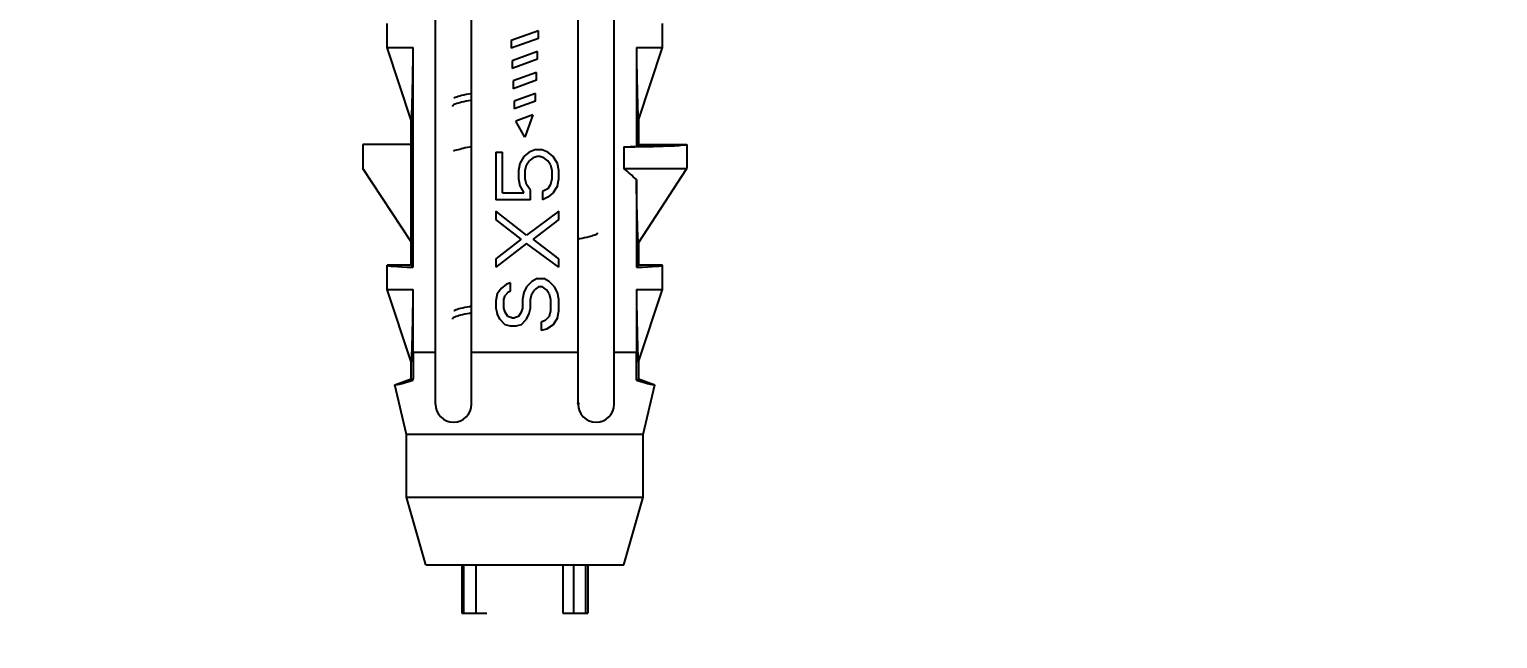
# Model space of a CAD drawing. Header units: inches. Extents: x 1964 to 3446, y -1690 to -1141.
# Drawn here: x 3200.75 to 3231.11, y -1602.63 to -1590.02 of the extents above; entities that cross this region are included whole.
import ezdxf

# ---------------------------------------------------------------- set-up
doc = ezdxf.new("R2010")
doc.units = ezdxf.units.IN
doc.header["$MEASUREMENT"] = 0
doc.layers.get('0').update_dxf_attribs({"linetype": 'CONTINUOUS'})
doc.layers.get('Defpoints').update_dxf_attribs({"linetype": 'CONTINUOUS'})
doc.layers.add('dim', color=3, linetype='CONTINUOUS', lineweight=9)
doc.styles.add('ROMAND', font='romand.shx', dxfattribs={"bigfont": 'gbcbig.shx'})
doc.dimstyles.new('YanXiu', dxfattribs={"dimtxt": 2.5, "dimasz": 2.2, "dimexe": 1, "dimexo": 0, "dimgap": 0.66, "dimtad": 0, "dimzin": 0, "dimdsep": 46, "dimtxsty": 'ROMAND', "dimblk": 'CLOSEDBLANK', "dimcen": 0, "dimclrd": 3, "dimclre": 3, "dimclrt": 7, "dimadec": 0, "dimazin": 0, "dimtfac": 1, "dimtdec": 4, "dimtofl": 0, "dimtmove": 0, "dimatfit": 3, "dimldrblk": 'CLOSEDBLANK', "dimfxl": 0, "dimtolj": 1, "dimtzin": 0, "dimlwd": 0, "dimlwe": 0, "dimarcsym": 0})

# ---------------------------------------------------------------- blocks, each defined once
blk = doc.blocks.new('_ClosedBlank')
at = {"color": 0, "linetype": 'ByBlock', "lineweight": -2}
for p, q in [((-1, 0.1666666666666667), (0, 0)), ((-1, 0.1666666666666667), (-1, -0.1666666666666667)), ((0, 0), (-1, -0.1666666666666667))]:
    blk.add_line(p, q, dxfattribs=at)
blk = doc.blocks.new('*D34')
at = {"layer": 'Defpoints', "color": 0}
for p in [(3177.699633315514, -1563.553369592495), (3310.293360159615, -1563.553369592495), (3177.699633315514, -1619.772445944509)]:
    blk.add_point(p, dxfattribs=at)
at = {"layer": 'dim', "color": 3, "lineweight": 5}
for p, q in [((3177.699633315514, -1563.553369592495), (3177.699633315514, -1620.572045944509)), ((3310.293360159615, -1563.553369592495), (3310.293360159615, -1620.572045944509)), ((3180.899633315514, -1619.772445944509), (3233.577849118517, -1619.772445944509)), ((3307.093360159615, -1619.772445944509), (3254.415144356612, -1619.772445944509))]:
    blk.add_line(p, q, dxfattribs=at)
at = {"layer": 'dim', "color": 3, "lineweight": 5, "xscale": 3.2, "yscale": 3.2, "zscale": 3.2, "rotation": 180}
blk.add_blockref('_ClosedBlank', (3177.699633315514, -1619.772445944509), dxfattribs=at)
at = {"layer": 'dim', "color": 3, "lineweight": 5, "xscale": 3.2, "yscale": 3.2, "zscale": 3.2}
blk.add_blockref('_ClosedBlank', (3310.293360159615, -1619.772445944509), dxfattribs=at)
at = {"layer": 'dim', "color": 7, "insert": (3243.996496737564, -1619.772445944509), "char_height": 4, "attachment_point": 5, "style": 'ROMAND'}
blk.add_mtext('132.59', dxfattribs=at)

msp = doc.modelspace()

# ---------------------------------------------------------------- linework, layer by layer
at = {"color": 7, "linetype": 'Continuous'}
for p, q in [((3209.896496737601, -1597.778369592495), (3209.896496737601, -1578.753369592495)), ((3212.0964967376, -1597.778369592495), (3212.0964967376, -1578.753369592495)), ((3209.146496737601, -1597.778369592495), (3209.146496737601, -1579.503369592495)), ((3212.8464967376, -1597.778369592495), (3212.8464967376, -1579.503369592495)), ((3208.146496737601, -1590.403369592495), (3208.146496737601, -1589.903369592495)), ((3211.2764967376, -1590.052364549195), (3210.7164967376, -1590.256187880395)), ((3211.2764967376, -1590.211991215095), (3211.2764967376, -1590.052364549195)), ((3213.8464967376, -1590.403369592495), (3213.8464967376, -1589.903369592495)), ((3208.146496737601, -1590.403369592495), (3208.6903468007, -1590.403369592495)), ((3208.646496737601, -1591.903369592495), (3208.146496737601, -1590.403369592495)), ((3208.6903468007, -1594.947219655595), (3208.6903468007, -1590.403369592495)), ((3211.2764967376, -1590.211991215095), (3210.7164967376, -1590.415814546295)), ((3210.7164967376, -1590.256187880395), (3210.7164967376, -1590.415814546295)), ((3211.2564967376, -1590.485315062895), (3210.7364967376, -1590.674579584695)), ((3211.2564967376, -1590.644941728795), (3211.2564967376, -1590.485315062895)), ((3213.3026466744, -1590.403369592495), (3213.8464967376, -1590.403369592495)), ((3213.3026466744, -1590.403369592495), (3213.3026466744, -1592.447219655595)), ((3213.3464967376, -1591.903369592495), (3213.8464967376, -1590.403369592495)), ((3211.2564967376, -1590.644941728795), (3210.7364967376, -1590.834206250595)), ((3210.7364967376, -1590.674579584695), (3210.7364967376, -1590.834206250595)), ((3211.2364967376, -1590.918265576595), (3210.7564967376, -1591.092971289095)), ((3211.2364967376, -1591.077892242495), (3210.7564967376, -1591.252597954895)), ((3210.7564967376, -1591.092971288995), (3210.7564967376, -1591.252597954895)), ((3211.2364967376, -1591.077892242495), (3211.2364967376, -1590.918265576595)), ((3211.2164967376, -1591.351216090295), (3210.7764967376, -1591.511362993395)), ((3211.2164967376, -1591.510842756095), (3211.2164967376, -1591.351216090295)), ((3211.2164967376, -1591.510842756095), (3210.7764967376, -1591.670989659195)), ((3210.7764967376, -1591.511362993395), (3210.7764967376, -1591.670989659195)), ((3208.646496737601, -1594.903369592495), (3208.646496737601, -1591.903369592495)), ((3211.1628100359, -1591.796427560595), (3210.8073722327, -1591.925796341095)), ((3210.9964967376, -1592.253369592495), (3210.8073722327, -1591.925796341095)), ((3211.1628100359, -1591.796427560595), (3210.9964967376, -1592.253369592495)), ((3213.3464967376, -1591.903369592495), (3213.3464967376, -1592.403369592495)), ((3207.646496737601, -1592.403369592495), (3207.646496737601, -1592.903369592495)), ((3208.646496737601, -1592.403369592495), (3207.646504165, -1592.403369592495)), ((3210.396496737601, -1592.567789759495), (3210.5347945934, -1592.567789759495)), ((3210.396496737601, -1592.567789759495), (3210.396496737601, -1593.554480342395)), ((3210.5347945934, -1593.409378659095), (3210.5347945934, -1592.567789759495)), ((3211.087986094301, -1592.567789759495), (3210.9773478096, -1592.654850703095)), ((3211.2262839889, -1592.509749019795), (3211.087986094301, -1592.567789759495)), ((3211.2262839889, -1592.509749019795), (3211.336922273601, -1592.509749019795)), ((3211.4752201488, -1592.567789759495), (3211.336922273601, -1592.509749019795)), ((3211.5858584432, -1592.654850703095), (3211.4752201488, -1592.567789759495)), ((3213.0446967144, -1592.455263831795), (3213.0446967144, -1592.903369592495)), ((3213.3026466744, -1592.447219655595), (3213.3464967376, -1592.403369592495)), ((3213.3464967376, -1592.403369592495), (3214.346487891, -1592.403369592495)), ((3214.3464967376, -1592.403369592495), (3214.3464967376, -1592.903369592495)), ((3208.646496737601, -1594.421800022595), (3207.646496737601, -1592.903369592495)), ((3210.8943690961, -1592.799952054195), (3210.8667095249, -1592.945053737495)), ((3210.9773478096, -1592.654850703095), (3210.8943690961, -1592.799952054195)), ((3211.0050073808, -1592.945053737495), (3211.032666952, -1592.828972590195)), ((3211.032666952, -1592.828972590195), (3211.087986094301, -1592.741911646595)), ((3211.1709648078, -1592.683870906895), (3211.087986094301, -1592.741911646595)), ((3211.2539435601, -1592.654850703095), (3211.1709648078, -1592.683870906895)), ((3211.3092627024, -1592.654850703095), (3211.2539435601, -1592.654850703095)), ((3211.392241415901, -1592.683870906895), (3211.3092627024, -1592.654850703095)), ((3211.4752201488, -1592.741911646595), (3211.392241415901, -1592.683870906895)), ((3211.530539291201, -1592.828972590195), (3211.4752201488, -1592.741911646595)), ((3211.530539291201, -1592.828972590195), (3211.5581988623, -1592.945053737495)), ((3211.668837164, -1592.799952054195), (3211.5858584432, -1592.654850703095)), ((3211.6964967376, -1592.945053737495), (3211.668837164, -1592.799952054195)), ((3213.0446967144, -1592.903369592495), (3214.3464967376, -1592.903369592495)), ((3213.3464967376, -1594.440037537395), (3214.3464967376, -1592.903369592495)), ((3210.8667095249, -1592.945053737495), (3210.8667095249, -1593.119175624595)), ((3210.8667095249, -1593.119175624595), (3210.8943690961, -1593.264277307895)), ((3211.0050073808, -1593.119175624595), (3211.0050073808, -1592.945053737495)), ((3211.032666952, -1593.235256771995), (3211.0050073808, -1593.119175624595)), ((3211.5581988623, -1593.119175624595), (3211.530539291201, -1593.235256771995)), ((3211.5581988623, -1592.945053737495), (3211.5581988623, -1593.119175624595)), ((3211.668837164, -1593.264277307895), (3211.6964967376, -1593.119175624595)), ((3211.6964967376, -1593.119175624595), (3211.6964967376, -1592.945053737495)), ((3213.3026466744, -1593.129650658295), (3213.3026466744, -1594.947219655595)), ((3210.5347945934, -1593.409378659095), (3210.9773478096, -1593.409378659095)), ((3210.8943690961, -1593.264277307895), (3210.9773478096, -1593.409378659095)), ((3211.1156456655, -1593.351338251495), (3211.032666952, -1593.235256771995)), ((3211.1156456655, -1593.554480342395), (3211.1156456655, -1593.351338251495)), ((3211.4752201488, -1593.322317715495), (3211.3645818448, -1593.380358455295)), ((3211.3645818448, -1593.380358455295), (3211.3645818448, -1593.554480342395)), ((3211.4752201488, -1593.496439768695), (3211.3645818448, -1593.554480342395)), ((3211.530539291201, -1593.235256771995), (3211.4752201488, -1593.322317715495)), ((3211.5858584432, -1593.409378659095), (3211.4752201488, -1593.496439768695)), ((3211.668837164, -1593.264277307895), (3211.5858584432, -1593.409378659095)), ((3211.1156456655, -1593.554480342395), (3210.396496737601, -1593.554480342395)), ((3210.396496737601, -1593.786642803195), (3210.396496737601, -1593.960764690295)), ((3211.032666952, -1594.279988260695), (3210.396496737601, -1593.786642803195)), ((3211.6964967376, -1593.786642803195), (3211.032666952, -1594.279988260695)), ((3211.6964967376, -1593.960764690295), (3211.6964967376, -1593.786642803195)), ((3210.9220286673, -1594.367049204195), (3210.396496737601, -1593.960764690295)), ((3211.6964967376, -1593.960764690295), (3211.1709648078, -1594.367049204195)), ((3210.9220286673, -1594.367049204195), (3210.396496737601, -1594.773333552095)), ((3211.6964967376, -1594.773333552095), (3211.1709648078, -1594.367049204195)), ((3213.3464967376, -1594.440037537395), (3213.3464967376, -1594.903369592495)), ((3211.032666952, -1594.454110147795), (3210.396496737601, -1594.947455439195)), ((3211.6964967375, -1594.947455439195), (3211.032666952, -1594.454110147795)), ((3208.646496737601, -1594.903369592495), (3208.146496737601, -1594.903369592495)), ((3208.146496737601, -1595.403369592495), (3208.146496737601, -1594.903369592495)), ((3208.646496737601, -1594.903369592495), (3208.6903468007, -1594.947219655595)), ((3210.396496737601, -1594.773333552095), (3210.396496737601, -1594.947455439195)), ((3211.6964967376, -1594.947455439195), (3211.6964967376, -1594.773333552095)), ((3213.3464967376, -1594.903369592495), (3213.3026466744, -1594.947219655595)), ((3213.8464967376, -1594.903369592495), (3213.3464967376, -1594.903369592495)), ((3213.8464967376, -1595.403369592495), (3213.8464967376, -1594.903369592495)), ((3210.6177733069, -1595.295699213395), (3210.5071350222, -1595.382760156895)), ((3210.700752020401, -1595.266678926595), (3210.6177733069, -1595.295699213395)), ((3210.700752020401, -1595.440800813695), (3210.700752020401, -1595.266678926595)), ((3211.143305236601, -1595.237658556695), (3211.032666952, -1595.353739870095)), ((3211.2539435601, -1595.179617982995), (3211.1433052367, -1595.237658556695)), ((3211.2539435601, -1595.179617982995), (3211.392241415901, -1595.179617982995)), ((3211.50287972, -1595.237658556695), (3211.392241415901, -1595.179617982995)), ((3211.6135180144, -1595.353739870095), (3211.50287972, -1595.237658556695)), ((3208.146496737601, -1595.403369592495), (3208.6903468007, -1595.403369592495)), ((3208.646496737601, -1596.903369592495), (3208.146496737601, -1595.403369592495)), ((3208.6903468007, -1596.703369592495), (3208.6903468007, -1595.403369592495)), ((3210.4241563087, -1595.498841387295), (3210.396496737601, -1595.643942987595)), ((3210.396496737601, -1595.643942987595), (3210.396496737601, -1595.789044546295)), ((3210.5071350222, -1595.382760156895), (3210.4241563087, -1595.498841387295)), ((3210.5624541646, -1595.614922659195), (3210.5901137357, -1595.527861757195)), ((3210.5624541646, -1595.789044546295), (3210.5624541646, -1595.614922659195)), ((3210.645432878101, -1595.469821100495), (3210.5901137357, -1595.527861757195)), ((3210.700752020401, -1595.440800813695), (3210.645432878101, -1595.469821100495)), ((3210.9773478096, -1595.469821100495), (3210.9496882385, -1595.614922659195)), ((3210.9496882385, -1595.614922659195), (3210.9496882385, -1595.789044546295)), ((3211.032666952, -1595.353739870095), (3210.9773478096, -1595.469821100495)), ((3211.1156456655, -1595.614922659195), (3211.143305236601, -1595.498841387295)), ((3211.1156456655, -1595.789044546295), (3211.1156456655, -1595.614922659195)), ((3211.143305236601, -1595.498841387295), (3211.198624379, -1595.411780443795)), ((3211.2816031313, -1595.353739870095), (3211.198624379, -1595.411780443795)), ((3211.3645818448, -1595.353739870095), (3211.2816031312, -1595.353739870095)), ((3211.4475605583, -1595.411780443795), (3211.3645818448, -1595.353739870095)), ((3211.50287972, -1595.498841387295), (3211.4475605583, -1595.411780443795)), ((3211.50287972, -1595.498841387295), (3211.530539291201, -1595.614922659195)), ((3211.530539291201, -1595.614922659195), (3211.530539291201, -1595.847085203095)), ((3211.668837164, -1595.469821100495), (3211.6135180144, -1595.353739870095)), ((3211.6964967376, -1595.614922659195), (3211.668837164, -1595.469821100495)), ((3211.6964967376, -1595.847085203095), (3211.6964967376, -1595.614922659195)), ((3213.3026466744, -1595.403369592495), (3213.3026466744, -1596.703369592495)), ((3213.3026466744, -1595.403369592495), (3213.8464967376, -1595.403369592495)), ((3213.3464967376, -1596.903369592495), (3213.8464967376, -1595.403369592495)), ((3210.396496737601, -1595.789044546295), (3210.4241563087, -1595.905125818295)), ((3210.4794754511, -1596.021207069395), (3210.4241563087, -1595.905125818295)), ((3210.5901137357, -1595.876105489895), (3210.5624541646, -1595.789044546295)), ((3210.645432878101, -1595.963166454195), (3210.5901137357, -1595.876105489895)), ((3210.9220286673, -1595.876105489895), (3210.8667095249, -1595.963166454195)), ((3210.9496882385, -1595.789044546295), (3210.9220286673, -1595.876105489895)), ((3211.032666952, -1596.021207069395), (3211.087986094301, -1595.905125818295)), ((3211.087986094301, -1595.905125818295), (3211.1156456655, -1595.789044546295)), ((3211.530539291201, -1595.847085203095), (3211.50287972, -1595.963166454195)), ((3211.668837164, -1595.992186761795), (3211.6964967376, -1595.847085203095)), ((3210.5901137357, -1596.137288330895), (3210.4794754511, -1596.021207069395)), ((3210.700752020401, -1596.166308648895), (3210.5901137357, -1596.137288330895)), ((3210.7284116691, -1595.992186761795), (3210.645432878101, -1595.963166454195)), ((3210.8113903826, -1596.166308648895), (3210.700752020401, -1596.166308648895)), ((3210.7284116691, -1595.992186761795), (3210.7837308114, -1595.992186761795)), ((3210.8667095249, -1595.963166454195), (3210.7837308114, -1595.992186761795)), ((3210.9220286673, -1596.137288330895), (3210.8113903826, -1596.166308648895)), ((3210.9220286673, -1596.137288330895), (3211.032666952, -1596.021207069395)), ((3211.4199009871, -1596.050227397795), (3211.336922273601, -1596.079247705395)), ((3211.336922273601, -1596.079247705395), (3211.336922273601, -1596.253369592495)), ((3211.4475605583, -1596.224349277095), (3211.336922273601, -1596.253369592495)), ((3211.50287972, -1595.963166454195), (3211.4199009871, -1596.050227397795)), ((3211.5858584432, -1596.137288330895), (3211.4475605583, -1596.224349277095)), ((3211.668837164, -1595.992186761795), (3211.5858584432, -1596.137288330895)), ((3208.6903468007, -1596.703369592495), (3209.146496737601, -1596.703369592495)), ((3209.896496737601, -1596.703369592495), (3212.0964967376, -1596.703369592495)), ((3212.8464967376, -1596.703369592495), (3213.3026466744, -1596.703369592495)), ((3208.646496737601, -1597.253369592495), (3208.646496737601, -1596.903369592495)), ((3213.3464967376, -1596.903369592495), (3213.3464967376, -1597.253369592495)), ((3208.3051421297, -1597.377612508995), (3208.646496737601, -1597.253369592495)), ((3208.5464967376, -1598.403369592495), (3208.3051421297, -1597.377612508995)), ((3208.646496737601, -1597.253369592495), (3208.6837073406, -1597.279424737195)), ((3213.3464967376, -1597.253369592495), (3213.3092861345, -1597.279424737195)), ((3213.3464967376, -1597.253369592495), (3213.6878513454, -1597.377612508995)), ((3213.4464967376, -1598.403369592495), (3213.6878513454, -1597.377612508995)), ((3208.5464967376, -1599.703369592495), (3208.5464967376, -1598.403369592495)), ((3213.4464967376, -1598.403369592495), (3208.5464967376, -1598.403369592495)), ((3213.4464967376, -1599.703369592495), (3213.4464967376, -1598.403369592495)), ((3208.5464967376, -1599.703369592495), (3213.4464967376, -1599.703369592495)), ((3208.9464967376, -1601.103369592495), (3208.5464967376, -1599.703369592495)), ((3213.0464967376, -1601.103369592495), (3213.4464967376, -1599.703369592495)), ((3208.9464967376, -1601.103369592495), (3213.0464967376, -1601.103369592495)), ((3209.6964967376, -1601.103369592495), (3209.6964967376, -1602.103369592495)), ((3209.732686572801, -1602.103369592495), (3209.732686572801, -1601.103369592495)), ((3209.9845768397, -1601.103369592495), (3209.9845768397, -1602.103369592495)), ((3211.7824019624, -1601.103369592495), (3211.7824019624, -1602.103369592495)), ((3212.0084166354, -1602.103369592495), (3212.0084166354, -1601.103369592495)), ((3212.2603069023, -1602.103369592495), (3212.2603069023, -1601.103369592495)), ((3212.2964967376, -1601.103369592495), (3212.2964967376, -1602.103369592495)), ((3209.6965165318, -1602.103369592495), (3210.2105915127, -1602.103369592495)), ((3211.7824019624, -1602.103369592495), (3212.2964769433, -1602.103369592495))]:
    msp.add_line(p, q, dxfattribs=at)
for centre, radius, start, end in [((3212.2481184341, -1562.755652364995), 29.7102933947, 271.5363303465014, 272.0340668351116), ((3206.671230223, -1600.429227883495), 9.862030609400001, 47.74592601569802, 49.73954792540019), ((3209.521496737601, -1597.778369592495), 0.375, 180, 359.9999999998958), ((3211.7713513371, -1596.508892369495), 1.2998847239, 284.3807348728119, 284.4996012304027), ((3212.4714967376, -1597.778369592495), 0.375, 180, 0), ((3211.809534611401, -1596.654447372995), 1.1494057854, 284.4734791947986, 285.9298749420965)]:
    msp.add_arc(centre, radius, start, end, dxfattribs=at)
for centre, major_axis, ratio, start_param, end_param in [((3210.9964967376, -1594.903369592495), (2.85, 0), 0.0261859216, 3.1415926536, 3.7696416106), ((3210.9964967376, -1594.903369592495), (2.85, 0), 0.0261859216, -0.6280489570000001, 0), ((3211.2485831735, -1596.305749749495), (2.9433770023, 1.0720773765), 0.0245146389, 3.1386812649, 3.6454701771), ((3210.744410301601, -1596.305749749495), (2.9433770023, -1.0720773765), 0.0245146389, -0.5038775235, 0.0029113887)]:
    msp.add_ellipse(centre, major_axis=major_axis, ratio=ratio, start_param=start_param, end_param=end_param, dxfattribs=at)
for points, start_tangent, end_tangent in [([(3208.646496737601, -1591.903369592495), (3208.649089134401, -1591.904886744295), (3208.6516782121, -1591.893911603695), (3208.6543331236, -1591.869756118795), (3208.657090400101, -1591.830983364795), (3208.6599835002, -1591.775554423395), (3208.6630649224, -1591.700296233495), (3208.6663560218, -1591.602010875295), (3208.669838857701, -1591.478654124995), (3208.6735110284, -1591.328096838595), (3208.677383589, -1591.147858334195), (3208.681469704, -1590.935406932995), (3208.6857847267, -1590.688147216195), (3208.6903468007, -1590.403369592495)], (0.3162277660367648, -0.9486832980438715), (0.01540950038994225, 0.999881266600056)), ([(3213.3026466744, -1590.403369592495), (3213.3072053224, -1590.687942079895), (3213.3115191342, -1590.935153507095), (3213.315607788, -1591.147754972395), (3213.3194885243, -1591.328362753695), (3213.3231705902, -1591.479263865695), (3213.3266608623, -1591.602773663195), (3213.3299537306, -1591.700977673795), (3213.333031705, -1591.776026245195), (3213.3359192489, -1591.831251065995), (3213.3386735544, -1591.869908376495), (3213.3413251282, -1591.893977059995), (3213.3439101427, -1591.904897330995), (3213.3464967376, -1591.903369592495)], (0.01540950044617511, -0.9998812665991894), (0.316227766016838, 0.9486832980505139)), ([(3209.8964543597, -1591.353784637395), (3209.878600063, -1591.356841814695), (3209.6853371401, -1591.395823296195), (3209.5568110678, -1591.434804777595), (3209.5250384413, -1591.447284611895)], (-0.9858577852280882, -0.1675840902507413), (-0.8966795264005026, -0.4426802761973594)), ([(3209.8964543597, -1591.491284637395), (3209.878600063, -1591.494341814695), (3209.6853371401, -1591.533323296195), (3209.5568110678, -1591.572304777595), (3209.499367658701, -1591.611286259095), (3209.499939076, -1591.621361532595)], (-0.9858577852239958, -0.1675840902748164), (0.215063484216492, -0.9766000705287006)), ([(3209.8963446312, -1592.453437751195), (3209.7223270354, -1592.487304777595), (3209.578995509501, -1592.526286259095), (3209.5233776543, -1592.545233758195)], (-0.9873578699237556, -0.158506897955969), (-0.8427433514024366, -0.5383155614200554)), ([(3213.0446754287, -1592.455264435695), (3213.410133698701, -1592.449970810195), (3213.7298551561, -1592.442934015495), (3213.9918784298, -1592.434416528295), (3214.1863854851, -1592.424736950395), (3214.3060884866, -1592.414257317695), (3214.346487891, -1592.403369592495)], (0.9999358094596372, 0.01133035570052357), (0, 1)), ([(3213.3464967376, -1594.440037537395), (3213.344172840701, -1594.438386186195), (3213.341837294301, -1594.426253318095), (3213.3394701298, -1594.403458552595), (3213.3370559323, -1594.369729949095), (3213.334573802701, -1594.324609754595), (3213.3319795832, -1594.266928066395), (3213.3292399507, -1594.195341543195), (3213.3263017409, -1594.107634305195), (3213.3231233745, -1594.001542850595), (3213.3196750488, -1593.875058454395), (3213.3159359437, -1593.726569119595), (3213.3118738922, -1593.554130019995), (3213.3074553533, -1593.355789520695), (3213.3026466744, -1593.129650658295)], (-0.5454352945657923, -0.8381529332060632), (-0.02083436573693171, 0.9997829410448749)), ([(3212.4947447728, -1594.235034672295), (3212.4953480653, -1594.241471444295), (3212.445385477, -1594.280452925795), (3212.3238858355, -1594.319434407295), (3212.1368480323, -1594.358415888795), (3212.0966141253, -1594.365557289795)], (0.230540423055907, -0.9730627489207484), (-0.985315740540146, -0.1707421782800719)), ([(3208.646496737601, -1596.903369592495), (3208.649089134401, -1596.904886744295), (3208.6516782121, -1596.893911603695), (3208.6543331236, -1596.869756118795), (3208.657090400101, -1596.830983364795), (3208.6599835002, -1596.775554423395), (3208.6630649224, -1596.700296233495), (3208.6663560218, -1596.602010875295), (3208.669838857701, -1596.478654124995), (3208.6735110284, -1596.328096838595), (3208.677383589, -1596.147858334195), (3208.681469704, -1595.935406932995), (3208.6857847267, -1595.688147216195), (3208.6903468007, -1595.403369592495)], (0.3162277660367648, -0.9486832980438715), (0.01540950038994225, 0.999881266600056)), ([(3213.3026466744, -1595.403369592495), (3213.3072053224, -1595.687942079895), (3213.3115191342, -1595.935153507095), (3213.315607788, -1596.147754972395), (3213.3194885243, -1596.328362753695), (3213.3231705902, -1596.479263865695), (3213.3266608623, -1596.602773663195), (3213.3299537306, -1596.700977673795), (3213.333031705, -1596.776026245195), (3213.3359192489, -1596.831251065995), (3213.3386735544, -1596.869908376495), (3213.3413251282, -1596.893977059995), (3213.3439101427, -1596.904897330995), (3213.3464967376, -1596.903369592495)], (0.01540950044617511, -0.9998812665991894), (0.316227766016838, 0.9486832980505139)), ([(3209.8963598089, -1595.891137649995), (3209.851007545, -1595.899249222095), (3209.665431427, -1595.938230703595), (3209.545574979, -1595.977212184995), (3209.497355962, -1596.016193666495), (3209.497877134901, -1596.021806876695)], (-0.9852426178241065, -0.1711636176969323), (0.2209418655476849, -0.9752869793288069)), ([(3209.8963598089, -1595.753637649995), (3209.851007545, -1595.761749222095), (3209.665431427, -1595.800730703595), (3209.545574979, -1595.839712185095), (3209.5258954956, -1595.849069937895)], (-0.9852426177868092, -0.1711636179116217), (-0.8827785449558162, -0.4697893576547811)), ([(3208.6903468007, -1596.703369592495), (3208.6881697298, -1596.899931203595), (3208.685959007, -1597.091997882395), (3208.6837073406, -1597.279424737195)], (-0.0108779424952294, -0.9999408334331941), (-0.01229265273458976, -0.9999244424899048)), ([(3213.3092861345, -1597.279424737195), (3213.3070337509, -1597.091936857995), (3213.3048230459, -1596.899869215395), (3213.3026466744, -1596.703369592495)], (-0.01229265273458976, 0.9999244424899048), (-0.0108779424952294, 0.9999408334331941))]:
    msp.add_spline(points, degree=3, dxfattribs=dict(at, start_tangent=start_tangent, end_tangent=end_tangent))

# ---------------------------------------------------------------- dimensions: what is measured, and where the dimension line sits
at = {"layer": 'dim'}
dim = msp.add_linear_dim(base=(3177.699633315514, -1619.772445944509), p1=(3310.293360159615, -1563.553369592495), p2=(3177.699633315514, -1563.553369592495), dimstyle='YanXiu', override={"dimtxt": 4, "dimasz": 3.2, "dimexe": 0.7996, "dimgap": 0.7996}, dxfattribs=at)
dim.commit()
dim.dimension.update_dxf_attribs({"geometry": '*D34', "text_midpoint": (3243.996496737564, -1619.772445944509), "dimtype": 160})

doc.saveas('drawing.dxf')
